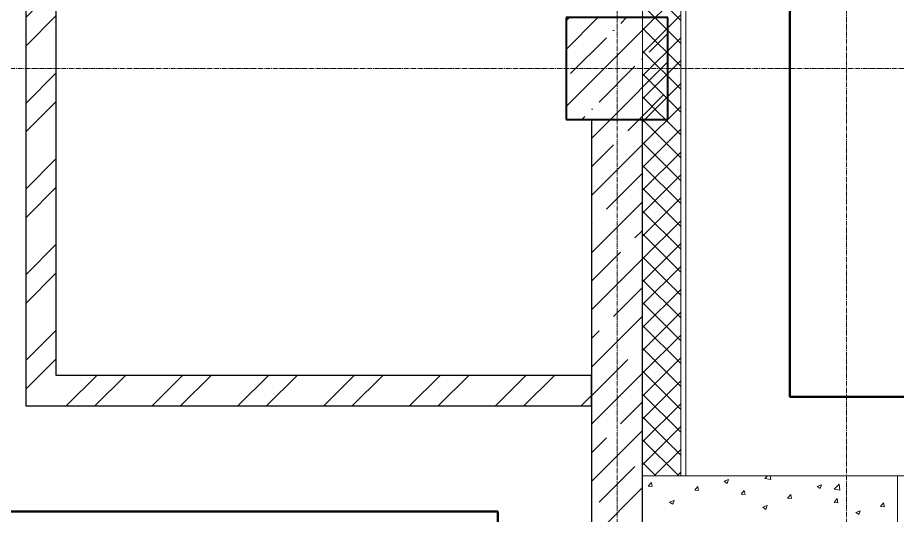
# Model space of a CAD drawing. Header units: millimetres. Extents: x -24360 to 609566, y -391049 to 148426.
# Drawn here: x 25248 to 28700, y 71145 to 73100 of the extents above; entities that cross this region are included whole.
import ezdxf

# ---------------------------------------------------------------- set-up
doc = ezdxf.new("R2010")
doc.units = ezdxf.units.MM
doc.linetypes.add('CENTER2', pattern=[28.575, 19.05, -3.175, 3.175, -3.175])
doc.linetypes.add('HIDDEN2', pattern=[4.7625, 3.175, -1.5875])
for name, color, linetype, lineweight in [('АР_Колонны', 70, 'Continuous', 30), ('АР_Стены ЖБ', 7, 'Continuous', 30), ('АР_Стены кирпич', 32, 'Continuous', 25), ('АР_Стены ПЕНОблок', 52, 'Continuous', 20), ('АР_Утеплитель', 31, 'Continuous', 0), ('АР_Штриховка', 8, 'Continuous', 0)]:
    doc.layers.add(name, color=color, linetype=linetype, lineweight=lineweight)
doc.layers.add('АР_Оси_РД_100', color=7, linetype='Continuous', lineweight=0, true_color=0x525252)
doc.layers.add('РД_Оси_100', color=7, linetype='Continuous', lineweight=0, true_color=0x525252)
doc.layers.add('РД_Витраж_проем', color=80, linetype='Continuous', lineweight=0, plot=False)

# ---------------------------------------------------------------- blocks, each defined once
blk = doc.blocks.new('СОШ_2200_АР_ОСИ_М100_28.05.24')
at = {"layer": 'АР_Оси_РД_100', "linetype": 'CENTER2'}
for p, q in [((27600, -6155), (27600, 139938.679)), ((-5954.958, 72900), (95715.503, 72900))]:
    blk.add_line(p, q, dxfattribs=at)
blk.add_lwpolyline([(28500, -6155), (28500, 139938.679)], dxfattribs=at)

msp = doc.modelspace()

# ---------------------------------------------------------------- hatches: boundary and pattern name
at = {"layer": 'АР_Штриховка', "linetype": 'Continuous', "lineweight": 0, "true_color": 0x000000}
h = msp.add_hatch(dxfattribs=at)
h.set_pattern_fill('ANSI32', color=18, scale=25, angle=1.3e-14, style=0)
h.paths.add_polyline_path([(25280, 71575), (25400, 71695), (25400, 73275), (25370, 73355), (25280, 73395)], flags=0)
h.paths.add_polyline_path([(25280, 73395), (25370, 73355), (25400, 73395), (25400, 76695), (25280, 76815)], flags=0)
h = msp.add_hatch(dxfattribs=at)
h.set_pattern_fill('ANSI37', color=18, scale=20, angle=-360, style=0)
h.paths.add_polyline_path([(27850, 74650), (27700, 74800), (27700, 71300), (27850, 71300)], flags=0)
at = {"layer": 'АР_Штриховка', "linetype": 'Continuous', "lineweight": 5, "true_color": 0x000000}
h = msp.add_hatch(dxfattribs=at)
h.set_pattern_fill('ANSI35', color=18, scale=25, style=0)
h.paths.add_polyline_path([(27400, 72700), (27800, 72700), (27800, 73100), (27400, 73100)], flags=0)
at = {"layer": 'АР_Штриховка', "linetype": 'Continuous', "lineweight": 0, "true_color": 0x000000}
h = msp.add_hatch(dxfattribs=at)
h.set_pattern_fill('ANSI32', color=18, scale=25, angle=360, style=0)
h.paths.add_polyline_path([(27500, 71575), (27500, 71695), (25400, 71695), (25280, 71575)], flags=0)

# ---------------------------------------------------------------- linework, layer by layer
at = {"color": 2, "lineweight": 50}
for points in [[(29275, 90117.643), (28278, 90117.643), (28278, 71611), (44686.877, 71611), (44686.877, 90117.643)], [(27133, 71160), (27133, 69369), (13403, 69369), (13403, 88961)], [(27133, 71160), (24963, 71160), (24963, 77147)]]:
    msp.add_lwpolyline(points, dxfattribs=at)
at = {"layer": 'АР_Колонны', "color": 18, "linetype": 'HIDDEN2', "lineweight": 25, "true_color": 0x000000}
for p, q in [((27400, 73100), (27800, 73100)), ((27400, 72700), (27400, 73100)), ((27800, 73100), (27800, 72700)), ((27800, 72700), (27400, 72700))]:
    msp.add_line(p, q, dxfattribs=at)
at = {"layer": 'АР_Колонны', "color": 18, "linetype": 'Continuous', "lineweight": 30, "true_color": 0x000000}
for p, q in [((27800, 73100), (27400, 73100)), ((27400, 73100), (27400, 72700)), ((27800, 72700), (27800, 73100)), ((27400, 72700), (27800, 72700))]:
    msp.add_line(p, q, dxfattribs=at)
at = {"layer": 'АР_Стены ЖБ', "color": 18, "linetype": 'Continuous', "lineweight": 40, "true_color": 0x000000}
for p, q in [((27800, 73100), (27400, 73100)), ((27400, 73100), (27400, 72700)), ((27800, 72700), (27800, 73100)), ((27400, 72700), (27800, 72700))]:
    msp.add_line(p, q, dxfattribs=at)
at = {"layer": 'АР_Стены ЖБ', "color": 18, "linetype": 'Continuous', "lineweight": 30, "true_color": 0x000000}
for p, q in [((27700, 72700), (27500, 72700)), ((27500, 72700), (27500, 69075)), ((27700, 69075), (27700, 72700))]:
    msp.add_line(p, q, dxfattribs=at)
at = {"layer": 'АР_Стены кирпич', "color": 18, "linetype": 'Continuous', "lineweight": 25, "true_color": 0x000000}
for p, q in [((25280, 73395), (25280, 71575)), ((25400, 71695), (25400, 73275)), ((27500, 71695), (25400, 71695)), ((27500, 71575), (27500, 71695)), ((25280, 71575), (27500, 71575))]:
    msp.add_line(p, q, dxfattribs=at)
at = {"layer": 'АР_Стены ПЕНОблок', "color": 18, "linetype": 'Continuous', "lineweight": 20, "true_color": 0x000000}
for p, q in [((28700, 71300), (27700, 71300)), ((27700, 71300), (27700, 71100)), ((28700, 71100), (28700, 71300))]:
    msp.add_line(p, q, dxfattribs=at)
at = {"layer": 'АР_Утеплитель', "color": 18, "linetype": 'Continuous', "lineweight": 0, "true_color": 0x000000}
for p, q in [((27700, 74800), (27700, 71300)), ((27850, 71300), (27850, 74650)), ((27850, 74650), (27850, 71300)), ((27870, 71300), (27870, 74630)), ((27700, 71300), (27850, 71300)), ((27850, 71300), (27870, 71300))]:
    msp.add_line(p, q, dxfattribs=at)
at = {"layer": 'АР_Штриховка', "color": 18, "linetype": 'Continuous', "lineweight": 5, "true_color": 0x000000}
for p, q in [((27500, 72625.787), (27574.213, 72700)), ((27642.351, 72655.885), (27686.466, 72700)), ((27500, 72401.281), (27700, 72601.281)), ((27500, 72513.534), (27586.224, 72599.758)), ((27558.161, 72347.188), (27698.478, 72487.505)), ((27500, 72176.774), (27700, 72376.774)), ((27500, 72289.027), (27502.034, 72291.062)), ((27670.414, 72234.935), (27700, 72264.521)), ((27500, 72064.521), (27614.288, 72178.809)), ((27500, 71952.268), (27700, 72152.268)), ((27586.224, 71926.239), (27700, 72040.015)), ((27500, 71727.761), (27700, 71927.761)), ((27500, 71840.015), (27530.098, 71870.112)), ((27698.478, 71813.986), (27700, 71815.508)), ((27502.034, 71617.543), (27642.351, 71757.859)), ((27500, 71503.255), (27700, 71703.255)), ((27614.288, 71505.289), (27700, 71591.002)), ((27500, 71278.749), (27700, 71478.749)), ((27500, 71391.002), (27558.161, 71449.163)), ((27530.098, 71196.593), (27670.414, 71336.91)), ((27500, 71054.242), (27700, 71254.242))]:
    msp.add_line(p, q, dxfattribs=at)
at = {"layer": 'АР_Штриховка', "color": 18, "linetype": 'Continuous', "lineweight": 0, "true_color": 0x000000}
for p, q in [((28019.926, 71279.264), (28032.56, 71270.742)), ((28019.952, 71279.322), (28037.737, 71286.149)), ((28032.566, 71270.74), (28037.716, 71286.089)), ((28180.303, 71289.609), (28190.273, 71300)), ((28180.322, 71289.569), (28202.912, 71286.066)), ((28202.919, 71286.109), (28201.303, 71300)), ((27722.683, 71260.172), (27734.928, 71274.765)), ((27722.683, 71260.17), (27737.865, 71258.842)), ((27737.956, 71258.859), (27735.019, 71274.78)), ((27904.868, 71244.233), (27917.113, 71258.826)), ((27904.868, 71244.231), (27920.05, 71242.903)), ((27920.141, 71242.919), (27917.204, 71258.841)), ((28087.053, 71228.294), (28099.298, 71242.887)), ((28102.325, 71226.98), (28099.388, 71242.902)), ((28384.957, 71258.922), (28397.591, 71250.4)), ((28384.983, 71258.98), (28402.768, 71265.807)), ((28397.597, 71250.398), (28402.747, 71265.747)), ((28451.382, 71247.567), (28471.166, 71268.186)), ((28451.401, 71247.527), (28473.991, 71244.023)), ((28473.998, 71244.067), (28471.192, 71268.189)), ((28087.053, 71228.292), (28102.235, 71226.964)), ((28269.237, 71212.355), (28281.482, 71226.948)), ((28269.237, 71212.353), (28284.419, 71211.025)), ((28284.509, 71211.041), (28281.572, 71226.962)), ((28451.422, 71196.415), (28463.667, 71211.009)), ((28466.693, 71195.102), (28463.756, 71211.023)), ((27806.509, 71197.341), (27819.144, 71188.819)), ((27806.536, 71197.399), (27824.32, 71204.226)), ((27819.15, 71188.817), (27824.3, 71204.166)), ((28171.54, 71176.999), (28184.175, 71168.477)), ((28171.567, 71177.057), (28189.351, 71183.884)), ((28184.18, 71168.475), (28189.33, 71183.824)), ((28451.422, 71196.414), (28466.604, 71195.085)), ((28633.607, 71180.476), (28645.852, 71195.07)), ((28633.607, 71180.475), (28648.789, 71179.146)), ((28648.877, 71179.163), (28645.94, 71195.084)), ((28536.571, 71156.656), (28549.206, 71148.134)), ((28536.597, 71156.715), (28554.382, 71163.542)), ((28549.211, 71148.133), (28554.361, 71163.482))]:
    msp.add_line(p, q, dxfattribs=at)
at = {"layer": 'РД_Витраж_проем', "color": 18, "linetype": 'Continuous', "lineweight": 0, "true_color": 0x000000}
msp.add_line((44500, 71300), (28700, 71300), dxfattribs=at)

# ---------------------------------------------------------------- block references
at = {"layer": 'РД_Оси_100'}
msp.add_blockref('СОШ_2200_АР_ОСИ_М100_28.05.24', (0, 0), dxfattribs=at)

doc.saveas('drawing.dxf')
